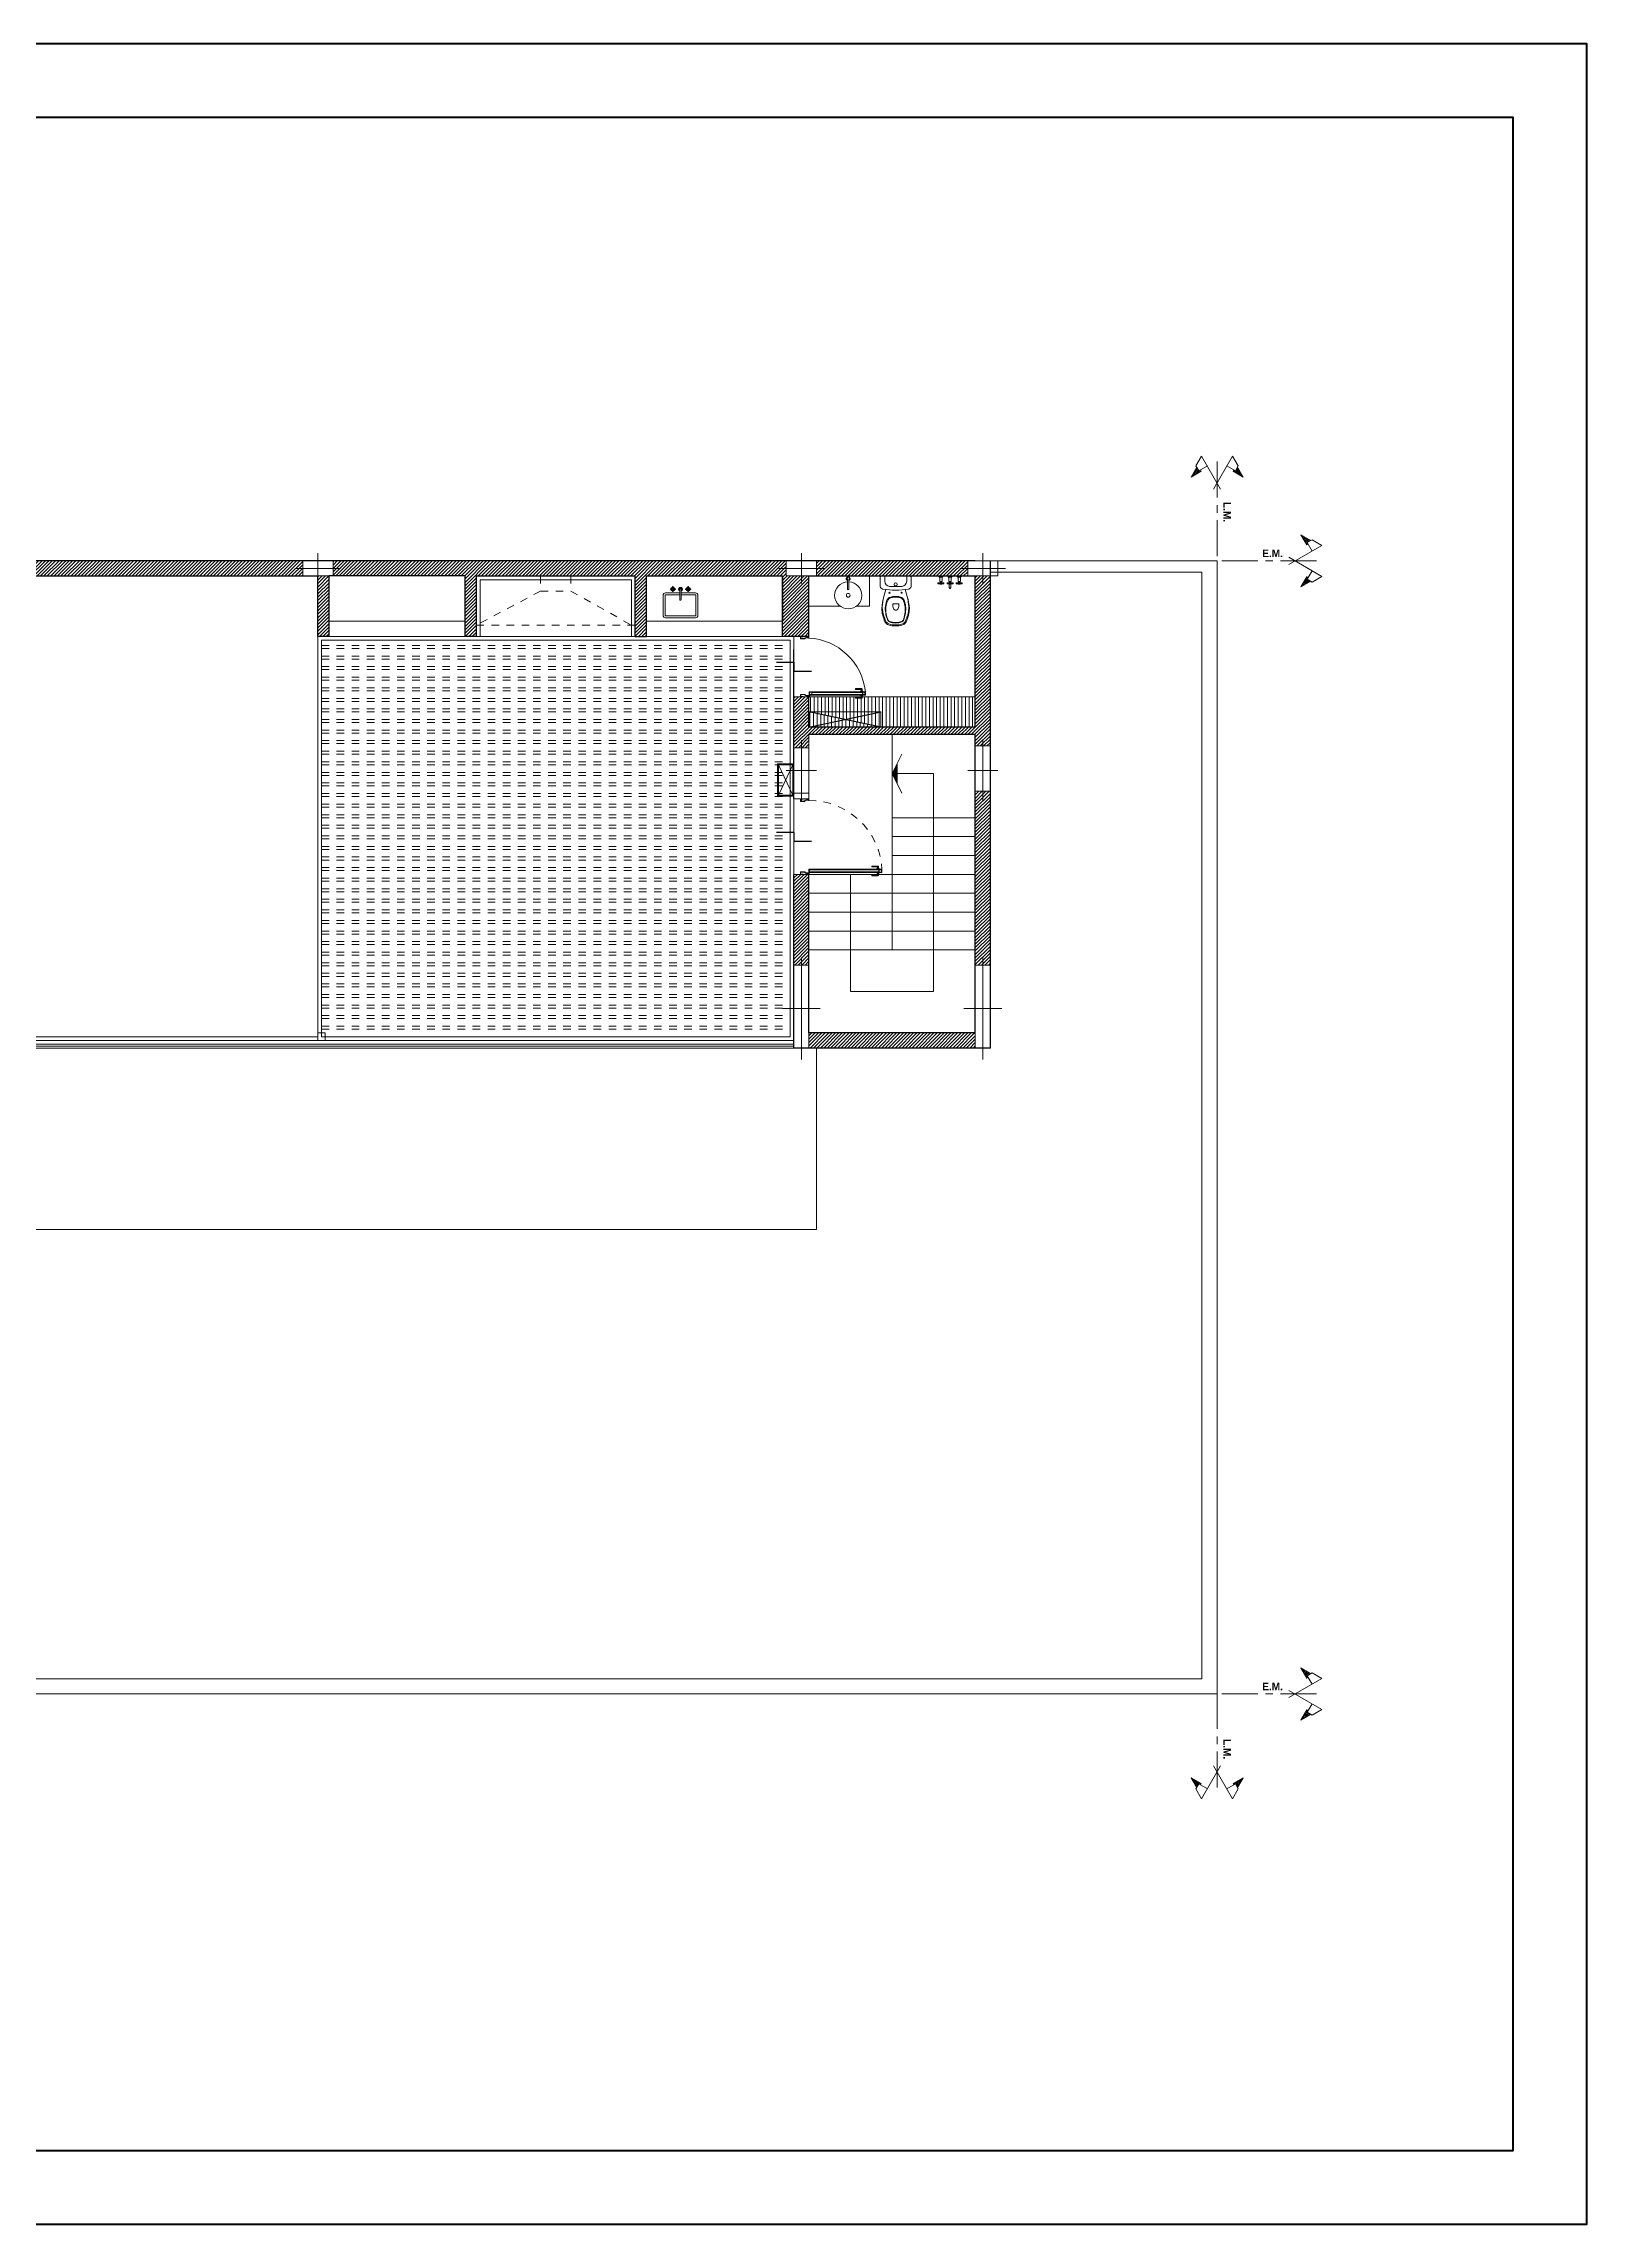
# Model space of a CAD drawing. Header units: millimetres. Extents: x 5985 to 6342, y 1020 to 1088.
# Drawn here: x 6302.36 to 6322.77, y 1055.51 to 1084.38 of the extents above; entities that cross this region are included whole.
import ezdxf

# ---------------------------------------------------------------- set-up
doc = ezdxf.new("R2010")
doc.units = ezdxf.units.MM
for name, pattern in [('CENTER', [50.8, 31.75, -6.35, 6.35, -6.35]), ('DASHED', [0.75, 0.5, -0.25]), ('JIS_02_0.7', [1.35, 0.75, -0.6])]:
    doc.linetypes.add(name, pattern=pattern)
for name, color, linetype, lineweight in [('0.25', 251, 'Continuous', 25), ('02_CIVIL_EXIST', 18, 'Continuous', 30), ('03_CIVIL EXIST A DECLARAR', 6, 'Continuous', 15), ('07_CIVIL VISTAS MEDIA', 251, 'Continuous', 5), ('08_CIVIL VISTAS FINO', 143, 'Continuous', 9), ('09_CIVIL PROYECCIONES', 230, 'Continuous', 5), ('10_CIVIL EJES', 230, 'CENTER', 15), ('12_HATCH', 254, 'Continuous', 9), ('12_TEXTOS', 150, 'Continuous', 40), ('COLUMNAS_EJES', 252, 'Continuous', 9), ('MISC MUEBLES', 143, 'Continuous', 9), ('MUROS', 131, 'Continuous', 9), ('PILAR_HORMIGON', 2, 'Continuous', 20)]:
    doc.layers.add(name, color=color, linetype=linetype, lineweight=lineweight)
doc.layers.add('Paredes', color=250, linetype='Continuous')
doc.styles.add('JDS1', font='GOTHICB.TTF')

# ---------------------------------------------------------------- blocks, each defined once
blk = doc.blocks.new('Ejes de la columna')
at = {"layer": 'COLUMNAS_EJES'}
for p, q in [((0, -0.5), (0, 0.5)), ((-0.5, 0), (0.5, 0))]:
    blk.add_line(p, q, dxfattribs=at)
blk = doc.blocks.new('PUERTA 1M')
at = {"layer": '09_CIVIL PROYECCIONES', "linetype": 'JIS_02_0.7', "ltscale": 0.1}
blk.add_arc((938.861, -15.112), 0.962, 179.4154, 266.9577, dxfattribs=at)
at = {"layer": 'MISC MUEBLES'}
for p, q in [((937.878, -14.998), (937.878, -15.029)), ((937.882, -14.998), (937.882, -15.029)), ((937.883, -14.994), (937.907, -14.994)), ((937.883, -14.997), (937.907, -14.997)), ((937.908, -15.053), (937.908, -14.998)), ((937.912, -15.054), (937.912, -14.998)), ((938.845, -15.054), (938.845, -14.998)), ((938.849, -15.053), (938.849, -14.998)), ((938.874, -14.994), (938.85, -14.994)), ((938.874, -14.997), (938.85, -14.997)), ((938.875, -14.998), (938.875, -15.029)), ((938.878, -14.998), (938.878, -15.029)), ((937.878, -15.029), (937.882, -15.029)), ((937.878, -15.073), (937.878, -15.102)), ((937.878, -15.073), (937.882, -15.073)), ((937.882, -15.073), (937.882, -15.102)), ((937.883, -15.103), (937.894, -15.103)), ((937.883, -15.107), (937.894, -15.107)), ((937.895, -15.102), (937.895, -15.059)), ((937.898, -15.102), (937.898, -15.059)), ((937.901, -15.053), (937.908, -15.053)), ((937.901, -15.057), (937.909, -15.057)), ((938.855, -15.107), (938.81, -15.107)), ((938.81, -15.107), (938.81, -16.073)), ((938.848, -15.114), (938.816, -15.114)), ((938.816, -15.114), (938.816, -16.073)), ((938.847, -15.115), (938.817, -15.115)), ((938.817, -15.115), (938.817, -15.144)), ((938.818, -16.033), (938.818, -15.115)), ((938.846, -15.115), (938.846, -16.033)), ((938.856, -15.057), (938.847, -15.057)), ((938.847, -15.144), (938.847, -15.115)), ((938.848, -15.114), (938.848, -16.073)), ((938.856, -15.053), (938.849, -15.053)), ((938.855, -15.107), (938.855, -16.073)), ((938.858, -15.102), (938.858, -15.059)), ((938.862, -15.102), (938.862, -15.059)), ((938.874, -15.103), (938.863, -15.103)), ((938.874, -15.107), (938.863, -15.107)), ((938.878, -15.029), (938.875, -15.029)), ((938.878, -15.073), (938.875, -15.073)), ((938.875, -15.073), (938.875, -15.102)), ((938.878, -15.073), (938.878, -15.102)), ((938.779, -15.941), (938.768, -15.941)), ((938.768, -15.941), (938.768, -16.021)), ((938.774, -16.026), (938.802, -16.026)), ((938.779, -16.021), (938.779, -15.941)), ((938.779, -16.016), (938.802, -16.016)), ((938.808, -16.005), (938.802, -16.005)), ((938.802, -16.005), (938.802, -16.037)), ((938.802, -16.037), (938.808, -16.037)), ((938.808, -16.037), (938.808, -16.005)), ((938.855, -16.073), (938.81, -16.073)), ((938.848, -16.066), (938.816, -16.066)), ((938.817, -16.065), (938.817, -16.036)), ((938.817, -16.036), (938.847, -16.036)), ((938.847, -16.065), (938.817, -16.065)), ((938.846, -16.033), (938.818, -16.033)), ((938.847, -16.036), (938.847, -16.065)), ((938.856, -16.037), (938.856, -16.005)), ((938.856, -16.005), (938.862, -16.005)), ((938.862, -16.037), (938.856, -16.037)), ((938.862, -16.005), (938.862, -16.037)), ((938.885, -16.016), (938.862, -16.016)), ((938.891, -16.026), (938.862, -16.026)), ((938.885, -16.021), (938.885, -15.941)), ((938.885, -15.941), (938.896, -15.941)), ((938.896, -15.941), (938.896, -16.021))]:
    blk.add_line(p, q, dxfattribs=at)
blk.add_circle((938.861, -15.112), 0.0036, dxfattribs=at)
for centre, radius, start, end in [((937.883, -14.998), 0.00448, 90, 180), ((937.883, -14.998), 0.00112, 90, 180), ((937.907, -14.998), 0.00448, 8.602, 90), ((937.907, -14.998), 0.00112, 8.602, 90), ((938.85, -14.998), 0.00448, 90, 171.398), ((938.85, -14.998), 0.00112, 90, 171.398), ((938.874, -14.998), 0.00448, 0, 90), ((938.874, -14.998), 0.00112, 0, 90), ((937.883, -15.102), 0.00448, 180, 270), ((937.883, -15.102), 0.00112, 180, 270), ((937.894, -15.102), 0.00448, 270, 0), ((937.894, -15.102), 0.00112, 270, 0), ((937.901, -15.059), 0.0056, 90, 180), ((937.901, -15.059), 0.00224, 90, 180), ((937.909, -15.054), 0.00224, 270, 8.602), ((938.847, -15.054), 0.00224, 171.398, 270), ((938.856, -15.059), 0.0056, 0, 90), ((938.856, -15.059), 0.00224, 0, 90), ((938.863, -15.102), 0.00448, 180, 270), ((938.863, -15.102), 0.00112, 180, 270), ((938.874, -15.102), 0.00112, 270, 0), ((938.874, -15.102), 0.00448, 270, 0), ((938.774, -16.021), 0.00537, 180, 0), ((938.891, -16.021), 0.00537, 180, 0)]:
    blk.add_arc(centre, radius, start, end, dxfattribs=at)
blk = doc.blocks.new('inodoro')
at = {"layer": 'MISC MUEBLES'}
for p, q in [((937.004, -74.06), (937.004, -74.187)), ((937.396, -74.045), (937.021, -74.045)), ((937.063, -74.045), (937.063, -74.112)), ((937.353, -74.045), (937.353, -74.112)), ((937.413, -74.06), (937.413, -74.187)), ((937.034, -74.217), (937.011, -74.201)), ((937.081, -74.225), (937.056, -74.315)), ((937.207, -74.413), (937.171, -74.414)), ((937.207, -74.413), (937.242, -74.414)), ((937.338, -74.224), (937.364, -74.315)), ((937.383, -74.217), (937.405, -74.201))]:
    blk.add_line(p, q, dxfattribs=at)
for points in [[(937.056, -74.315, 0.058031), (937.027, -74.474, 0.099768), (937.071, -74.652, 0.155256), (937.116, -74.692, 0.093906), (937.21, -74.705, 0.093906)], [(937.109, -74.345, 0.02892), (937.101, -74.355, 0.156998), (937.08, -74.533, 0.072829), (937.107, -74.632, 0.204333), (937.129, -74.652, 0.080392), (937.21, -74.667)], [(937.21, -74.315, 0.121524), (937.127, -74.331, 0.060693)], [(937.21, -74.324, 0.08742), (937.152, -74.331, 0.121524)], [(937.364, -74.315, -0.058031), (937.393, -74.474, -0.099768), (937.35, -74.652, -0.155256), (937.304, -74.692, -0.093906), (937.21, -74.705, -0.093906)], [(937.21, -74.315, -0.121524), (937.293, -74.331, -0.060693)], [(937.312, -74.345, -0.02892), (937.319, -74.355, -0.156998), (937.341, -74.533, -0.072829), (937.313, -74.632, -0.204333), (937.292, -74.652, -0.080392), (937.21, -74.667)], [(937.211, -74.324, -0.08742), (937.269, -74.331, -0.121524)], [(937.087, -74.653, 0.122968), (937.12, -74.679, 0.092568), (937.209, -74.692, 0.093376)], [(937.331, -74.653, -0.122968), (937.298, -74.679, -0.092568), (937.209, -74.692, -0.093376)]]:
    blk.add_lwpolyline(points, format="xyb", dxfattribs=at)
for centre, radius in [((937.208, -74.155), 0.02), ((937.13, -74.266), 0.00743), ((937.29, -74.266), 0.00743)]:
    blk.add_circle(centre, radius, dxfattribs=at)
for centre, radius, start, end in [((937.021, -74.06), 0.017, 140.4696, 180), ((937.021, -74.187), 0.017, 180, 235.4915), ((937.019, -74.062), 0.0168, 83.451, 131.9108), ((937.133, -74.112), 0.07, 180, 265.7397), ((937.208, -73.105), 1.08, 265.7397, 274.2603), ((937.283, -74.112), 0.07, 274.2603, 0), ((937.398, -74.062), 0.0168, 48.0892, 96.549), ((937.396, -74.187), 0.017, 304.5085, 0), ((937.396, -74.06), 0.017, 0, 39.5304), ((937.043, -74.203), 0.017, 235.4915, 261.4564), ((937.32, -74.46), 0.285, 170.2891, 182.7115), ((937.457, -74.451), 0.422, 183.0211, 206.071), ((937.844, -74.494), 0.809, 168.5301, 174.1535), ((937.208, -73.105), 1.127, 261.4564, 278.5436), ((937.431, -74.488), 0.35, 174.9532, 203.9732), ((937.374, -74.493), 0.293, 156.8405, 172.9203), ((937.176, -74.403), 0.0764, 108.7508, 160.6658), ((937.151, -74.381), 0.0558, 115.8294, 139.7492), ((937.171, -74.419), 0.005, 91.9734, 179.8282), ((937.357, -74.42), 0.191, 179.8282, 196.8593), ((937.185, -74.472), 0.0118, 196.8593, 200.5908), ((937.207, -74.464), 0.0346, 200.5908, 269.6445), ((937.206, -74.464), 0.0346, 270.3555, 339.4092), ((937.056, -74.42), 0.191, 343.1407, 0.1718), ((937.228, -74.472), 0.0118, 339.4092, 343.1407), ((937.242, -74.419), 0.005, 0.1718, 88.0266), ((937.244, -74.403), 0.0764, 19.3342, 71.2492), ((937.269, -74.381), 0.0558, 40.2508, 64.1706), ((936.989, -74.488), 0.35, 336.0268, 5.0468), ((937.047, -74.493), 0.293, 7.0797, 23.1595), ((936.577, -74.494), 0.809, 5.8465, 11.4699), ((937.373, -74.203), 0.017, 278.5436, 304.5085), ((937.101, -74.46), 0.285, 355.389, 9.7109), ((937.187, -74.58), 0.123, 207.5391, 216.6672), ((937.141, -74.617), 0.0321, 203.9732, 250.1669), ((937.216, -74.407), 0.255, 250.1669, 268.5519), ((937.203, -74.407), 0.255, 271.4481, 289.8331), ((937.279, -74.617), 0.0321, 289.8331, 336.0268), ((937.234, -74.58), 0.123, 323.3328, 332.4609), ((936.963, -74.451), 0.422, 333.929, 355.6986)]:
    blk.add_arc(centre, radius, start, end, dxfattribs=at)
blk = doc.blocks.new('ducha')
at = {"layer": 'MISC MUEBLES'}
for points in [[(936.523, -74.145), (936.494, -74.145), (936.494, -74.133), (936.523, -74.133)], [(936.523, -74.133), (936.523, -74.128), (936.547, -74.128), (936.547, -74.133)], [(936.547, -74.145), (936.547, -74.15), (936.523, -74.15), (936.523, -74.145)], [(936.547, -74.133), (936.575, -74.133), (936.575, -74.145), (936.547, -74.145)], [(936.644, -74.145), (936.616, -74.145), (936.616, -74.133), (936.644, -74.133)], [(936.644, -74.133), (936.644, -74.128), (936.668, -74.128), (936.668, -74.133)], [(936.668, -74.145), (936.668, -74.15), (936.644, -74.15), (936.644, -74.145)], [(936.645, -74.128), (936.645, -74.12)], [(936.645, -74.201), (936.645, -74.15)], [(936.667, -74.12), (936.667, -74.128)], [(936.667, -74.15), (936.667, -74.201)], [(936.668, -74.133), (936.696, -74.133), (936.696, -74.145), (936.668, -74.145)], [(936.765, -74.145), (936.737, -74.145), (936.737, -74.133), (936.765, -74.133)], [(936.765, -74.133), (936.765, -74.128), (936.789, -74.128), (936.789, -74.133)], [(936.789, -74.145), (936.789, -74.15), (936.765, -74.15), (936.765, -74.145)], [(936.789, -74.133), (936.817, -74.133), (936.817, -74.145), (936.789, -74.145)]]:
    blk.add_lwpolyline(points, dxfattribs=at)
for points in [[(936.566, -74.045), (936.566, -74.051), (936.503, -74.051), (936.503, -74.045)], [(936.557, -74.051), (936.557, -74.056), (936.512, -74.056), (936.512, -74.051)], [(936.55, -74.056), (936.55, -74.116), (936.52, -74.116), (936.52, -74.056)], [(936.545, -74.116), (936.545, -74.12), (936.524, -74.12), (936.524, -74.116)], [(936.542, -74.12), (936.542, -74.128), (936.527, -74.128), (936.527, -74.12)], [(936.687, -74.045), (936.687, -74.051), (936.625, -74.051), (936.625, -74.045)], [(936.679, -74.051), (936.679, -74.056), (936.633, -74.056), (936.633, -74.051)], [(936.671, -74.056), (936.671, -74.116), (936.641, -74.116), (936.641, -74.056)], [(936.667, -74.116), (936.667, -74.12), (936.645, -74.12), (936.645, -74.116)], [(936.663, -74.12), (936.663, -74.128), (936.649, -74.128), (936.649, -74.12)], [(936.808, -74.045), (936.808, -74.051), (936.746, -74.051), (936.746, -74.045)], [(936.8, -74.051), (936.8, -74.056), (936.754, -74.056), (936.754, -74.051)], [(936.792, -74.056), (936.792, -74.116), (936.762, -74.116), (936.762, -74.056)], [(936.788, -74.116), (936.788, -74.12), (936.766, -74.12), (936.766, -74.116)], [(936.784, -74.12), (936.784, -74.128), (936.77, -74.128), (936.77, -74.12)]]:
    blk.add_lwpolyline(points, close=True, dxfattribs=at)
for centre in [(936.535, -74.139), (936.656, -74.139), (936.777, -74.139)]:
    blk.add_circle(centre, 0.006, dxfattribs=at)
for centre, radius, start, end in [((936.508, -74.139), 0.0156, 337.3801, 22.6199), ((936.561, -74.139), 0.0156, 157.3801, 202.6199), ((936.629, -74.139), 0.0156, 337.3801, 22.6199), ((936.656, -74.19), 0.0109, 186.6686, 353.3314), ((936.682, -74.139), 0.0156, 157.3801, 202.6199), ((936.751, -74.139), 0.0156, 337.3801, 22.6199), ((936.803, -74.139), 0.0156, 157.3801, 202.6199), ((936.656, -74.199), 0.0109, 188.2346, 351.7654)]:
    blk.add_arc(centre, radius, start, end, dxfattribs=at)
blk = doc.blocks.new('door80')
at = {"layer": 'MISC MUEBLES'}
for p, q in [((942.348, -50.287), (942.348, -50.206)), ((942.354, -50.201), (942.383, -50.201)), ((942.359, -50.206), (942.359, -50.287)), ((942.359, -50.212), (942.383, -50.212)), ((942.383, -50.19), (942.388, -50.19)), ((942.383, -50.222), (942.383, -50.19)), ((942.388, -50.222), (942.383, -50.222)), ((942.388, -50.19), (942.388, -50.222)), ((942.435, -50.154), (942.39, -50.154)), ((942.39, -50.902), (942.39, -50.154)), ((942.397, -50.902), (942.397, -50.154)), ((942.428, -50.161), (942.397, -50.161)), ((942.427, -50.162), (942.398, -50.162)), ((942.398, -50.162), (942.398, -50.192)), ((942.398, -50.192), (942.427, -50.192)), ((942.426, -50.194), (942.399, -50.194)), ((942.399, -50.194), (942.399, -50.863)), ((942.426, -50.863), (942.426, -50.194)), ((942.427, -50.192), (942.427, -50.162)), ((942.428, -50.902), (942.428, -50.154)), ((942.435, -50.902), (942.435, -50.154)), ((942.442, -50.19), (942.437, -50.19)), ((942.437, -50.19), (942.437, -50.222)), ((942.437, -50.222), (942.442, -50.222)), ((942.442, -50.222), (942.442, -50.19)), ((942.471, -50.201), (942.442, -50.201)), ((942.466, -50.212), (942.442, -50.212)), ((942.466, -50.206), (942.466, -50.287)), ((942.476, -50.287), (942.476, -50.206)), ((942.359, -50.287), (942.348, -50.287)), ((942.466, -50.287), (942.476, -50.287)), ((941.659, -50.936), (941.659, -50.907)), ((941.659, -50.936), (941.662, -50.936)), ((941.659, -51.011), (941.659, -50.98)), ((941.659, -50.98), (941.662, -50.98)), ((941.662, -50.936), (941.662, -50.907)), ((941.662, -51.011), (941.662, -50.98)), ((941.663, -50.903), (941.674, -50.903)), ((941.663, -50.906), (941.674, -50.906)), ((941.663, -51.012), (941.687, -51.012)), ((941.663, -51.015), (941.687, -51.015)), ((941.675, -50.907), (941.675, -50.95)), ((941.679, -50.907), (941.679, -50.95)), ((941.681, -50.953), (941.69, -50.953)), ((941.681, -50.956), (941.688, -50.956)), ((941.688, -50.956), (941.688, -51.011)), ((941.692, -50.955), (941.692, -51.011)), ((942.435, -50.902), (942.39, -50.902)), ((942.428, -50.895), (942.397, -50.895)), ((942.398, -50.894), (942.398, -50.865)), ((942.398, -50.865), (942.427, -50.865)), ((942.427, -50.894), (942.398, -50.894)), ((942.399, -50.863), (942.426, -50.863)), ((942.425, -50.955), (942.425, -51.011)), ((942.427, -50.865), (942.427, -50.894)), ((942.436, -50.953), (942.428, -50.953)), ((942.429, -50.956), (942.429, -51.011)), ((942.436, -50.956), (942.429, -50.956)), ((942.454, -51.012), (942.43, -51.012)), ((942.454, -51.015), (942.43, -51.015)), ((942.439, -50.907), (942.439, -50.95)), ((942.442, -50.907), (942.442, -50.95)), ((942.454, -50.903), (942.443, -50.903)), ((942.454, -50.906), (942.443, -50.906)), ((942.455, -50.936), (942.455, -50.907)), ((942.459, -50.936), (942.455, -50.936)), ((942.455, -51.011), (942.455, -50.98)), ((942.459, -50.98), (942.455, -50.98)), ((942.459, -50.936), (942.459, -50.907)), ((942.459, -51.011), (942.459, -50.98))]:
    blk.add_line(p, q, dxfattribs=at)
blk.add_circle((942.441, -50.897), 0.0036, dxfattribs=at)
for centre, radius, start, end in [((942.48, -50.952), 0.802, 96.4267, 176.831), ((942.354, -50.206), 0.00537, 0, 180), ((942.471, -50.206), 0.00537, 0, 180), ((941.663, -50.907), 0.00448, 90, 180), ((941.663, -51.011), 0.00448, 180, 270), ((941.663, -50.907), 0.00112, 90, 180), ((941.663, -51.011), 0.00112, 180, 270), ((941.674, -50.907), 0.00448, 0, 90), ((941.674, -50.907), 0.00112, 0, 90), ((941.681, -50.95), 0.0056, 180, 270), ((941.681, -50.95), 0.00224, 180, 270), ((941.687, -51.011), 0.00112, 270, 351.398), ((941.687, -51.011), 0.00448, 270, 351.398), ((941.69, -50.955), 0.00224, 351.398, 90), ((942.428, -50.955), 0.00224, 90, 188.602), ((942.43, -51.011), 0.00448, 188.602, 270), ((942.43, -51.011), 0.00112, 188.602, 270), ((942.436, -50.95), 0.00224, 270, 0), ((942.436, -50.95), 0.0056, 270, 0), ((942.443, -50.907), 0.00448, 90, 180), ((942.443, -50.907), 0.00112, 90, 180), ((942.454, -50.907), 0.00448, 0, 90), ((942.454, -50.907), 0.00112, 0, 90), ((942.454, -51.011), 0.00112, 270, 0), ((942.454, -51.011), 0.00448, 270, 0)]:
    blk.add_arc(centre, radius, start, end, dxfattribs=at)
blk = doc.blocks.new('z')
at = {"layer": '0.25'}
for p, q in [((3164.245, 594.039), (3164.395, 594.039)), ((3164.395, 594.039), (3164.395, 594.114)), ((3164.395, 594.114), (3164.545, 594.114))]:
    blk.add_line(p, q, dxfattribs=at)

msp = doc.modelspace()

# ---------------------------------------------------------------- hatches: boundary and pattern name
at = {"layer": '03_CIVIL EXIST A DECLARAR'}
h = msp.add_hatch(color=256, dxfattribs=at)
h.dxf.hatch_style = 1
h.paths.add_polyline_path([(6313.585, 1074.718), (6313.653, 1074.853), (6313.653, 1074.718)])
h.paths.add_polyline_path([(6313.585, 1074.718), (6313.653, 1074.718), (6313.653, 1074.582)])
at = {"layer": '07_CIVIL VISTAS MEDIA', "linetype": 'ByBlock', "lineweight": 9}
h = msp.add_hatch(dxfattribs=at)
h.set_pattern_fill('LINE', color=256, scale=0.09375, angle=600, style=0)
h.set_pattern_definition([(240, (6367.421498, 656.450448), (0.0101487352, -0.005859375), [])])
h.paths.add_polyline_path([(6317.54, 1078.644), (6317.674, 1078.722), (6317.665, 1078.738), (6317.643, 1078.726), (6317.615, 1078.775)])
h = msp.add_hatch(dxfattribs=at)
h.set_pattern_fill('LINE', color=256, scale=0.09375, angle=600, style=0)
h.set_pattern_definition([(300, (6293.72808, 656.450448), (-0.0101487352, -0.005859375), [])])
h.paths.add_polyline_path([(6318.156, 1078.775), (6318.127, 1078.726), (6318.106, 1078.738), (6318.097, 1078.722), (6318.231, 1078.644)])
h = msp.add_hatch(dxfattribs=at)
h.set_pattern_fill('LINE', color=256, scale=0.09375, angle=690, style=0)
h.set_pattern_definition([(30, (6740.001534, 1053.377393), (0.005859375, -0.0101487352), [])])
h.paths.add_polyline_path([(6319.126, 1077.805), (6319.077, 1077.777), (6319.089, 1077.755), (6319.073, 1077.746), (6318.995, 1077.88)])
at = {"layer": '07_CIVIL VISTAS MEDIA'}
h = msp.add_hatch(dxfattribs=at)
h.set_pattern_fill('ANSI31', color=18, scale=0.01)
h.set_pattern_definition([(45, (5354.754253, 1214.092877), (-0.0224506403, 0.0224506403), [])])
h.paths.add_polyline_path([(6290.885, 1077.335), (6290.685, 1077.335), (6290.685, 1075.06), (6290.885, 1075.06), (6290.885, 1075.235), (6293.085, 1075.235), (6293.085, 1075.06), (6293.285, 1075.06), (6293.285, 1075.735), (6293.085, 1075.735), (6293.085, 1075.335), (6290.885, 1075.335)])
h.paths.add_polyline_path([(6290.885, 1074.46), (6290.685, 1074.46), (6290.685, 1072.185), (6290.885, 1072.185)])
h.paths.add_polyline_path([(6293.085, 1071.285), (6290.885, 1071.285), (6290.885, 1071.085), (6293.085, 1071.085)])
h.paths.add_polyline_path([(6293.285, 1073.385), (6293.085, 1073.385), (6293.085, 1072.185), (6293.285, 1072.185)])
h.paths.add_polyline_path([(6293.285, 1074.46), (6293.185, 1074.46), (6293.185, 1074.385), (6293.285, 1074.385)])
h.paths.add_polyline_path([(6293.185, 1074.46), (6293.085, 1074.46), (6293.085, 1074.385), (6293.185, 1074.385)])
h.paths.add_polyline_path([(6293.435, 1077.335), (6295.235, 1077.335), (6295.235, 1076.535), (6295.385, 1076.535), (6295.385, 1077.335), (6297.485, 1077.335), (6297.485, 1076.535), (6297.635, 1076.535), (6297.635, 1077.335), (6299.388, 1077.335), (6299.388, 1077.535), (6293.383, 1077.535), (6293.383, 1077.334), (6293.085, 1077.334), (6293.085, 1076.535), (6293.435, 1076.535)])
h.paths.add_polyline_path([(6292.983, 1077.535), (6291.085, 1077.535), (6291.085, 1077.335), (6292.983, 1077.335)])
h.paths.add_polyline_path([(6299.585, 1077.335), (6299.435, 1077.335), (6299.435, 1076.535), (6299.585, 1076.535)])
h.paths.add_polyline_path([(6305.788, 1077.535), (6299.788, 1077.535), (6299.788, 1077.335), (6305.788, 1077.335)])
h.paths.add_polyline_path([(6306.135, 1077.335), (6305.988, 1077.335), (6305.988, 1077.235), (6305.985, 1076.535), (6306.135, 1076.535)])
h.paths.add_polyline_path([(6312.185, 1077.535), (6306.188, 1077.535), (6306.188, 1077.335), (6307.935, 1077.335), (6307.935, 1076.535), (6308.085, 1076.535), (6308.085, 1077.335), (6310.185, 1077.335), (6310.185, 1076.535), (6310.335, 1076.535), (6310.335, 1077.335), (6312.135, 1077.335), (6312.135, 1076.735), (6312.135, 1076.535), (6312.485, 1076.535), (6312.485, 1077.335), (6312.185, 1077.335)])
h.paths.add_polyline_path([(6314.585, 1077.535), (6312.585, 1077.535), (6312.585, 1077.335), (6314.585, 1077.335)])
h.paths.add_polyline_path([(6314.885, 1077.335), (6314.685, 1077.335), (6314.685, 1075.335), (6313.435, 1075.335), (6312.485, 1075.335), (6312.485, 1075.535), (6312.485, 1075.735), (6312.451, 1075.735), (6312.285, 1075.735), (6312.285, 1075.06), (6312.485, 1075.06), (6312.485, 1075.235), (6314.685, 1075.235), (6314.685, 1075.085), (6314.885, 1075.085)])
h.paths.add_polyline_path([(6312.485, 1073.385), (6312.285, 1073.385), (6312.285, 1072.185), (6312.485, 1072.185)])
h.paths.add_polyline_path([(6314.885, 1074.485), (6314.685, 1074.485), (6314.685, 1072.185), (6314.885, 1072.185)])
h.paths.add_polyline_path([(6314.685, 1071.285), (6312.485, 1071.285), (6312.485, 1071.085), (6314.685, 1071.085)])
at = {"layer": '07_CIVIL VISTAS MEDIA', "linetype": 'ByBlock', "lineweight": 9}
h = msp.add_hatch(dxfattribs=at)
h.set_pattern_fill('LINE', color=256, scale=0.09375, angle=690, style=0)
h.set_pattern_definition([(330, (6740.001534, 1127.070812), (0.005859375, 0.0101487352), [])])
h.paths.add_polyline_path([(6318.995, 1077.189), (6319.073, 1077.324), (6319.089, 1077.314), (6319.077, 1077.293), (6319.126, 1077.265)])
h = msp.add_hatch(dxfattribs=at)
h.set_pattern_fill('LINE', color=256, scale=0.09375, angle=690, style=0)
h.set_pattern_definition([(30, (6740.001534, 1038.377393), (0.005859375, -0.0101487352), [])])
h.paths.add_polyline_path([(6319.126, 1062.805), (6319.077, 1062.777), (6319.089, 1062.755), (6319.073, 1062.746), (6318.995, 1062.88)])
h = msp.add_hatch(dxfattribs=at)
h.set_pattern_fill('LINE', color=256, scale=0.09375, angle=690, style=0)
h.set_pattern_definition([(330, (6740.001534, 1112.070812), (0.005859375, 0.0101487352), [])])
h.paths.add_polyline_path([(6318.995, 1062.189), (6319.073, 1062.324), (6319.089, 1062.314), (6319.077, 1062.293), (6319.126, 1062.265)])
h = msp.add_hatch(dxfattribs=at)
h.set_pattern_fill('LINE', color=256, scale=0.09375, angle=600, style=0)
h.set_pattern_definition([(240, (6367.421498, 640.418711), (0.0101487352, -0.005859375), [])])
h.paths.add_polyline_path([(6317.54, 1061.425), (6317.674, 1061.348), (6317.665, 1061.331), (6317.643, 1061.344), (6317.615, 1061.295)])
h = msp.add_hatch(dxfattribs=at)
h.set_pattern_fill('LINE', color=256, scale=0.09375, angle=600, style=0)
h.set_pattern_definition([(300, (6293.72808, 640.418711), (-0.0101487352, -0.005859375), [])])
h.paths.add_polyline_path([(6318.156, 1061.295), (6318.127, 1061.344), (6318.106, 1061.331), (6318.097, 1061.348), (6318.231, 1061.425)])
at = {"layer": '12_HATCH'}
h = msp.add_hatch(dxfattribs=at)
h.set_pattern_fill('ANSI31', color=256, scale=0.015, angle=45)
h.set_pattern_definition([(90, (5355.625627, 1172.00333), (-0.047625, 0), [])])
h.paths.add_polyline_path([(6312.485, 1075.735), (6312.485, 1075.535), (6313.435, 1075.335), (6314.685, 1075.335), (6314.685, 1075.735)])
h = msp.add_hatch(dxfattribs=at)
h.set_pattern_fill('ANSI31', color=256, scale=0.015, angle=45)
h.set_pattern_definition([(90, (5354.4731, 1172.003387), (-0.047625, 0), [])])
h.paths.add_polyline_path([(6312.485, 1075.535), (6312.96, 1075.435), (6312.485, 1075.335)])
h.paths.add_polyline_path([(6312.96, 1075.435), (6313.435, 1075.335), (6312.485, 1075.335)])

# ---------------------------------------------------------------- linework, layer by layer
at = {"layer": '02_CIVIL_EXIST', "lineweight": 40}
for points in [[(6281.947, 1084.382), (6322.771, 1084.382), (6322.771, 1055.514), (6281.947, 1055.514)], [(6284.377, 1083.41), (6321.799, 1083.41), (6321.799, 1056.486), (6284.377, 1056.486)]]:
    msp.add_lwpolyline(points, close=True, dxfattribs=at)
at = {"layer": '03_CIVIL EXIST A DECLARAR'}
for p, q in [((6305.985, 1076.535), (6305.985, 1071.185)), ((6307.935, 1076.535), (6306.135, 1076.535)), ((6310.185, 1076.535), (6308.085, 1076.535)), ((6310.335, 1076.535), (6312.135, 1076.535)), ((6306.035, 1071.235), (6306.035, 1076.485)), ((6312.235, 1076.485), (6306.035, 1076.485)), ((6312.235, 1076.485), (6312.235, 1071.235)), ((6312.068, 1074.85), (6312.068, 1074.42)), ((6312.283, 1074.85), (6312.068, 1074.85)), ((6312.083, 1074.835), (6312.083, 1074.435)), ((6312.27, 1074.835), (6312.083, 1074.835)), ((6312.27, 1074.435), (6312.27, 1074.835)), ((6313.585, 1074.718), (6313.715, 1074.977)), ((6313.653, 1074.582), (6313.653, 1074.853)), ((6313.585, 1074.718), (6313.715, 1074.458)), ((6314.135, 1074.718), (6313.585, 1074.718)), ((6314.135, 1074.718), (6314.135, 1071.835)), ((6314.135, 1071.835), (6314.135, 1074.718)), ((6312.282, 1074.42), (6312.068, 1074.42)), ((6312.27, 1074.435), (6312.083, 1074.435)), ((6313.035, 1071.835), (6313.035, 1073.385)), ((6314.135, 1071.835), (6313.035, 1071.835)), ((6305.985, 1071.235), (6299.585, 1071.235)), ((6299.585, 1071.185), (6305.985, 1071.185)), ((6312.285, 1071.184), (6305.985, 1071.185)), ((6312.235, 1071.235), (6306.035, 1071.235)), ((6312.235, 1071.235), (6306.035, 1071.235))]:
    msp.add_line(p, q, dxfattribs=at)
msp.add_lwpolyline([(6306.085, 1071.285), (6305.985, 1071.285), (6305.985, 1071.185), (6306.085, 1071.185)], close=True, dxfattribs=at)
at = {"layer": '07_CIVIL VISTAS MEDIA', "linetype": 'ByBlock', "lineweight": 9}
for p, q in [((6317.606, 1078.791), (6317.681, 1078.921)), ((6317.932, 1078.485), (6317.681, 1078.921)), ((6317.839, 1078.485), (6318.09, 1078.921)), ((6318.165, 1078.791), (6318.09, 1078.921)), ((6317.54, 1078.644), (6317.615, 1078.775)), ((6317.54, 1078.644), (6317.674, 1078.722)), ((6317.643, 1078.726), (6317.606, 1078.791)), ((6317.643, 1078.726), (6317.756, 1078.791)), ((6317.674, 1078.722), (6317.665, 1078.738)), ((6318.127, 1078.726), (6318.015, 1078.791)), ((6318.097, 1078.722), (6318.106, 1078.738)), ((6318.231, 1078.644), (6318.097, 1078.722)), ((6318.127, 1078.726), (6318.165, 1078.791)), ((6318.231, 1078.644), (6318.156, 1078.775)), ((6318.836, 1077.488), (6319.272, 1077.739)), ((6318.995, 1077.88), (6319.126, 1077.805)), ((6318.995, 1077.88), (6319.073, 1077.746)), ((6319.073, 1077.746), (6319.089, 1077.755)), ((6319.077, 1077.777), (6319.142, 1077.814)), ((6319.077, 1077.777), (6319.141, 1077.664)), ((6319.142, 1077.814), (6319.272, 1077.739)), ((6318.836, 1077.582), (6319.272, 1077.33)), ((6319.077, 1077.293), (6319.141, 1077.405)), ((6318.995, 1077.189), (6319.073, 1077.324)), ((6318.995, 1077.189), (6319.126, 1077.265)), ((6319.073, 1077.324), (6319.089, 1077.314)), ((6319.077, 1077.293), (6319.142, 1077.255)), ((6319.142, 1077.255), (6319.272, 1077.33)), ((6318.836, 1062.488), (6319.272, 1062.739)), ((6318.995, 1062.88), (6319.126, 1062.805)), ((6318.995, 1062.88), (6319.073, 1062.746)), ((6319.073, 1062.746), (6319.089, 1062.755)), ((6319.077, 1062.777), (6319.142, 1062.814)), ((6319.077, 1062.777), (6319.141, 1062.664)), ((6319.142, 1062.814), (6319.272, 1062.739)), ((6318.836, 1062.582), (6319.272, 1062.33)), ((6319.077, 1062.293), (6319.141, 1062.405)), ((6318.995, 1062.189), (6319.073, 1062.324)), ((6318.995, 1062.189), (6319.126, 1062.265)), ((6319.073, 1062.324), (6319.089, 1062.314)), ((6319.077, 1062.293), (6319.142, 1062.255)), ((6319.142, 1062.255), (6319.272, 1062.33)), ((6317.932, 1061.584), (6317.681, 1061.149)), ((6317.839, 1061.584), (6318.09, 1061.149)), ((6317.54, 1061.425), (6317.615, 1061.295)), ((6317.54, 1061.425), (6317.674, 1061.348)), ((6317.643, 1061.344), (6317.606, 1061.278)), ((6317.606, 1061.278), (6317.681, 1061.149)), ((6317.643, 1061.344), (6317.756, 1061.279)), ((6317.674, 1061.348), (6317.665, 1061.331)), ((6318.127, 1061.344), (6318.015, 1061.279)), ((6318.165, 1061.278), (6318.09, 1061.149)), ((6318.231, 1061.425), (6318.097, 1061.348)), ((6318.097, 1061.348), (6318.106, 1061.331)), ((6318.127, 1061.344), (6318.165, 1061.278)), ((6318.231, 1061.425), (6318.156, 1061.295))]:
    msp.add_line(p, q, dxfattribs=at)
at = {"layer": '07_CIVIL VISTAS MEDIA'}
for p, q in [((6317.885, 1077.535), (6314.885, 1077.535)), ((6317.685, 1077.385), (6314.885, 1077.385)), ((6317.685, 1077.385), (6317.685, 1062.735)), ((6317.885, 1077.535), (6317.885, 1062.535)), ((6313.285, 1076.935), (6313.285, 1077.335)), ((6312.485, 1076.935), (6312.898, 1076.935)), ((6313.113, 1076.935), (6313.285, 1076.935)), ((6307.935, 1076.735), (6306.135, 1076.735)), ((6310.335, 1076.735), (6312.135, 1076.735)), ((6313.585, 1075.235), (6313.585, 1072.385)), ((6313.585, 1074.135), (6314.685, 1074.135)), ((6313.585, 1073.885), (6314.685, 1073.885)), ((6313.585, 1073.635), (6314.685, 1073.635)), ((6313.585, 1073.385), (6314.685, 1073.385)), ((6313.585, 1073.135), (6314.685, 1073.135)), ((6313.585, 1072.885), (6314.685, 1072.885)), ((6313.585, 1072.635), (6314.685, 1072.635)), ((6314.685, 1072.385), (6312.485, 1072.385)), ((6293.285, 1071.085), (6312.285, 1071.085)), ((6312.585, 1068.685), (6312.585, 1071.085)), ((6312.585, 1068.685), (6312.585, 1071.085)), ((6312.585, 1068.685), (6312.585, 1071.085)), ((6312.585, 1068.685), (6292.985, 1068.685)), ((6303.4, 1062.735), (6288.035, 1062.735)), ((6317.685, 1062.735), (6303.4, 1062.735)), ((6303.4, 1062.535), (6287.838, 1062.535)), ((6317.885, 1062.535), (6303.4, 1062.535))]:
    msp.add_line(p, q, dxfattribs=at)
at = {"layer": '08_CIVIL VISTAS FINO'}
for p, q in [((6312.285, 1076.535), (6312.285, 1075.735)), ((6312.285, 1073.385), (6312.285, 1074.385)), ((6312.485, 1073.385), (6313.585, 1073.385)), ((6312.485, 1073.135), (6313.585, 1073.135)), ((6312.485, 1072.885), (6313.585, 1072.885)), ((6312.485, 1072.635), (6313.585, 1072.635)), ((6293.285, 1071.135), (6312.285, 1071.135)), ((6293.285, 1071.109), (6312.285, 1071.109))]:
    msp.add_line(p, q, dxfattribs=at)
at = {"layer": '08_CIVIL VISTAS FINO', "linetype": 'DASHED', "ltscale": 0.1}
for p, q in [((6306.035, 1076.415), (6312.235, 1076.415)), ((6306.035, 1076.375), (6312.235, 1076.375)), ((6306.035, 1076.275), (6312.235, 1076.275)), ((6306.035, 1076.235), (6312.235, 1076.235)), ((6306.035, 1076.135), (6312.235, 1076.135)), ((6306.035, 1076.095), (6312.235, 1076.095)), ((6306.035, 1075.995), (6312.235, 1075.995)), ((6306.035, 1075.955), (6312.235, 1075.955)), ((6306.035, 1075.855), (6312.235, 1075.855)), ((6306.035, 1075.815), (6312.235, 1075.815)), ((6306.035, 1075.715), (6312.235, 1075.715)), ((6306.035, 1075.675), (6312.235, 1075.675)), ((6306.035, 1075.575), (6312.235, 1075.575)), ((6306.035, 1075.535), (6312.235, 1075.535)), ((6306.035, 1075.435), (6312.235, 1075.435)), ((6306.035, 1075.395), (6312.235, 1075.395)), ((6306.035, 1075.295), (6312.235, 1075.295)), ((6306.035, 1075.255), (6312.235, 1075.255)), ((6306.035, 1075.155), (6312.235, 1075.155)), ((6306.035, 1075.115), (6312.235, 1075.115)), ((6306.035, 1075.015), (6312.235, 1075.015)), ((6306.035, 1074.975), (6312.235, 1074.975)), ((6306.035, 1074.875), (6312.235, 1074.875)), ((6306.035, 1074.835), (6312.235, 1074.835)), ((6306.035, 1074.735), (6312.235, 1074.735)), ((6306.035, 1074.695), (6312.235, 1074.695)), ((6306.035, 1074.595), (6312.235, 1074.595)), ((6306.035, 1074.555), (6312.235, 1074.555)), ((6306.035, 1074.455), (6312.235, 1074.455)), ((6306.035, 1074.415), (6312.235, 1074.415)), ((6306.035, 1074.315), (6312.235, 1074.315)), ((6306.035, 1074.275), (6312.235, 1074.275)), ((6306.035, 1074.175), (6312.235, 1074.175)), ((6306.035, 1074.135), (6312.235, 1074.135)), ((6306.035, 1074.035), (6312.235, 1074.035)), ((6306.035, 1073.995), (6312.235, 1073.995)), ((6306.035, 1073.895), (6312.235, 1073.895)), ((6306.035, 1073.855), (6312.235, 1073.855)), ((6306.035, 1073.755), (6312.235, 1073.755)), ((6306.035, 1073.715), (6312.235, 1073.715)), ((6306.035, 1073.615), (6312.235, 1073.615)), ((6306.035, 1073.575), (6312.235, 1073.575)), ((6306.035, 1073.475), (6312.235, 1073.475)), ((6306.035, 1073.435), (6312.235, 1073.435)), ((6306.035, 1073.335), (6312.235, 1073.335)), ((6306.035, 1073.295), (6312.235, 1073.295)), ((6306.035, 1073.195), (6312.235, 1073.195)), ((6306.035, 1073.155), (6312.235, 1073.155)), ((6306.035, 1073.055), (6312.235, 1073.055)), ((6306.035, 1073.015), (6312.235, 1073.015)), ((6306.035, 1072.915), (6312.235, 1072.915)), ((6306.035, 1072.875), (6312.235, 1072.875)), ((6306.035, 1072.775), (6312.235, 1072.775)), ((6306.035, 1072.735), (6312.235, 1072.735)), ((6306.035, 1072.635), (6312.235, 1072.635)), ((6306.035, 1072.595), (6312.235, 1072.595)), ((6306.035, 1072.495), (6312.235, 1072.495)), ((6306.035, 1072.455), (6312.235, 1072.455)), ((6306.035, 1072.355), (6312.235, 1072.355)), ((6306.035, 1072.315), (6312.235, 1072.315)), ((6306.035, 1072.215), (6312.235, 1072.215)), ((6306.035, 1072.175), (6312.235, 1072.175)), ((6306.035, 1072.075), (6312.235, 1072.075)), ((6306.035, 1072.035), (6312.235, 1072.035)), ((6306.035, 1071.935), (6312.235, 1071.935)), ((6306.035, 1071.895), (6312.235, 1071.895)), ((6306.035, 1071.795), (6312.235, 1071.795)), ((6306.035, 1071.755), (6312.235, 1071.755)), ((6306.035, 1071.655), (6312.235, 1071.655)), ((6306.035, 1071.615), (6312.235, 1071.615)), ((6306.035, 1071.515), (6312.235, 1071.515)), ((6306.035, 1071.475), (6312.235, 1071.475)), ((6306.035, 1071.375), (6312.235, 1071.375)), ((6306.035, 1071.335), (6312.235, 1071.335))]:
    msp.add_line(p, q, dxfattribs=at)
at = {"layer": '09_CIVIL PROYECCIONES', "linetype": 'JIS_02_0.7', "ltscale": 0.1}
for p, q in [((6308.935, 1077.135), (6308.085, 1076.685)), ((6308.935, 1077.335), (6308.935, 1077.135)), ((6308.935, 1077.135), (6309.335, 1077.135)), ((6309.335, 1077.335), (6309.335, 1077.135)), ((6309.335, 1077.135), (6310.135, 1076.685)), ((6308.085, 1076.685), (6310.185, 1076.685))]:
    msp.add_line(p, q, dxfattribs=at)
at = {"layer": '10_CIVIL EJES', "ltscale": 0.015}
for p, q in [((6317.885, 1078.849), (6317.885, 1061.209)), ((6303.4, 1077.535), (6286.377, 1077.535)), ((6319.2, 1077.535), (6303.4, 1077.535)), ((6303.4, 1062.535), (6286.538, 1062.535)), ((6319.2, 1062.535), (6303.4, 1062.535))]:
    msp.add_line(p, q, dxfattribs=at)
at = {"layer": 'MISC MUEBLES'}
for p, q in [((6308.135, 1077.285), (6308.135, 1076.535)), ((6310.135, 1077.285), (6308.135, 1077.285)), ((6310.135, 1077.285), (6310.135, 1076.535)), ((6310.776, 1077.111), (6310.588, 1077.111)), ((6310.776, 1077.084), (6310.588, 1077.084)), ((6310.676, 1077.166), (6310.651, 1077.166)), ((6310.651, 1077.166), (6310.651, 1077.156)), ((6310.651, 1077.156), (6310.676, 1077.156)), ((6310.679, 1077.17), (6310.679, 1077.195)), ((6310.679, 1077.195), (6310.689, 1077.195)), ((6310.679, 1077.153), (6310.679, 1077.128)), ((6310.679, 1077.128), (6310.689, 1077.128)), ((6310.689, 1077.195), (6310.689, 1077.17)), ((6310.689, 1077.128), (6310.689, 1077.153)), ((6310.693, 1077.166), (6310.718, 1077.166)), ((6310.718, 1077.156), (6310.693, 1077.156)), ((6310.718, 1077.166), (6310.718, 1077.156)), ((6310.776, 1077.161), (6310.776, 1077.023)), ((6310.794, 1077.161), (6310.794, 1077.023)), ((6310.983, 1077.111), (6310.794, 1077.111)), ((6310.983, 1077.084), (6310.794, 1077.084)), ((6310.878, 1077.166), (6310.853, 1077.166)), ((6310.853, 1077.166), (6310.853, 1077.156)), ((6310.853, 1077.156), (6310.878, 1077.156)), ((6310.891, 1077.195), (6310.881, 1077.195)), ((6310.881, 1077.195), (6310.881, 1077.17)), ((6310.881, 1077.128), (6310.881, 1077.153)), ((6310.891, 1077.128), (6310.881, 1077.128)), ((6310.891, 1077.17), (6310.891, 1077.195)), ((6310.891, 1077.153), (6310.891, 1077.128)), ((6310.895, 1077.166), (6310.92, 1077.166)), ((6310.92, 1077.156), (6310.895, 1077.156)), ((6310.92, 1077.166), (6310.92, 1077.156)), ((6312.996, 1077.299), (6312.996, 1077.161)), ((6313.014, 1077.299), (6313.014, 1077.161)), ((6310.555, 1076.814), (6310.555, 1077.079)), ((6310.582, 1076.814), (6310.582, 1077.079)), ((6310.983, 1076.808), (6310.588, 1076.808)), ((6310.988, 1076.814), (6310.988, 1077.079)), ((6311.015, 1076.814), (6311.015, 1077.079)), ((6310.983, 1076.781), (6310.588, 1076.781)), ((6314.685, 1075.735), (6312.485, 1075.735)), ((6312.083, 1074.435), (6312.27, 1074.835)), ((6312.27, 1074.435), (6312.083, 1074.835))]:
    msp.add_line(p, q, dxfattribs=at)
for centre, radius in [((6310.684, 1077.161), 0.01), ((6310.886, 1077.161), 0.01), ((6313.005, 1077.079), 0.025)]:
    msp.add_circle(centre, radius, dxfattribs=at)
for centre, radius, start, end in [((6310.588, 1077.079), 0.0324, 90, 180), ((6310.588, 1077.079), 0.00541, 90, 180), ((6310.684, 1077.161), 0.026, 101.0875, 168.9125), ((6310.684, 1077.161), 0.026, 191.0875, 258.9125), ((6310.684, 1077.161), 0.019, 105.2575, 164.7425), ((6310.684, 1077.161), 0.019, 195.2575, 254.7425), ((6310.684, 1077.161), 0.0125, 113.5782, 156.4218), ((6310.684, 1077.161), 0.0125, 203.5782, 246.4218), ((6310.684, 1077.161), 0.026, 11.0875, 78.9125), ((6310.684, 1077.161), 0.019, 15.2575, 74.7425), ((6310.684, 1077.161), 0.0125, 23.5782, 66.4218), ((6310.684, 1077.161), 0.0125, 293.5782, 336.4218), ((6310.684, 1077.161), 0.019, 285.2575, 344.7425), ((6310.684, 1077.161), 0.026, 281.0875, 348.9125), ((6310.785, 1077.161), 0.026, 290.2522, 249.7478), ((6310.785, 1077.161), 0.019, 298.2737, 241.7263), ((6310.785, 1077.161), 0.009, 0, 180), ((6310.886, 1077.161), 0.026, 101.0875, 168.9125), ((6310.886, 1077.161), 0.026, 191.0875, 258.9125), ((6310.886, 1077.161), 0.019, 105.2575, 164.7425), ((6310.886, 1077.161), 0.019, 195.2575, 254.7425), ((6310.886, 1077.161), 0.0125, 113.5782, 156.4218), ((6310.886, 1077.161), 0.0125, 203.5782, 246.4218), ((6310.886, 1077.161), 0.026, 11.0875, 78.9125), ((6310.886, 1077.161), 0.019, 15.2575, 74.7425), ((6310.886, 1077.161), 0.0125, 23.5782, 66.4218), ((6310.886, 1077.161), 0.0125, 293.5782, 336.4218), ((6310.886, 1077.161), 0.019, 285.2575, 344.7425), ((6310.886, 1077.161), 0.026, 281.0875, 348.9125), ((6310.983, 1077.079), 0.0324, 0, 90), ((6310.983, 1077.079), 0.00541, 0, 90), ((6313.005, 1077.079), 0.18, 92.866, 87.134), ((6312.985, 1077.299), 0.009, 0, 180), ((6313.005, 1077.299), 0.026, 290.2522, 249.7478), ((6313.005, 1077.299), 0.019, 298.2737, 241.7263), ((6313.005, 1077.161), 0.009, 180, 0), ((6310.588, 1076.814), 0.0324, 180, 270), ((6310.588, 1076.814), 0.00541, 180, 270), ((6310.785, 1077.023), 0.009, 180, 0), ((6310.983, 1076.814), 0.0324, 270, 0), ((6310.983, 1076.814), 0.00541, 270, 0)]:
    msp.add_arc(centre, radius, start, end, dxfattribs=at)
at = {"layer": 'MUROS', "color": 18}
for p, q in [((6312.485, 1075.735), (6312.285, 1075.735)), ((6312.485, 1074.385), (6312.485, 1075.235)), ((6312.485, 1074.385), (6312.285, 1074.385)), ((6312.485, 1073.385), (6312.285, 1073.385))]:
    msp.add_line(p, q, dxfattribs=at)
msp.add_lwpolyline([(6313.435, 1075.535), (6312.485, 1075.535), (6312.485, 1075.335), (6313.435, 1075.335)], close=True, dxfattribs=at)
at = {"layer": 'Paredes', "color": 18}
for p, q in [((6314.685, 1077.535), (6290.683, 1077.535)), ((6314.685, 1077.535), (6290.683, 1077.535)), ((6314.885, 1071.085), (6314.885, 1077.535)), ((6299.585, 1077.335), (6305.985, 1077.335)), ((6305.985, 1076.535), (6305.985, 1077.335)), ((6306.135, 1076.535), (6306.135, 1077.335)), ((6307.935, 1077.335), (6306.135, 1077.335)), ((6307.935, 1076.535), (6307.935, 1077.335)), ((6308.085, 1077.335), (6310.185, 1077.335)), ((6308.085, 1076.535), (6308.085, 1077.335)), ((6310.185, 1076.535), (6310.185, 1077.335)), ((6310.335, 1077.335), (6312.135, 1077.335)), ((6310.335, 1076.535), (6310.335, 1077.335)), ((6312.135, 1076.535), (6312.135, 1077.335)), ((6312.135, 1077.335), (6312.135, 1076.735)), ((6312.485, 1077.335), (6314.685, 1077.335)), ((6312.485, 1076.535), (6312.485, 1077.335)), ((6314.685, 1075.335), (6314.685, 1077.335)), ((6306.135, 1076.535), (6305.985, 1076.535)), ((6308.085, 1076.535), (6307.935, 1076.535)), ((6310.185, 1076.535), (6310.335, 1076.535)), ((6312.485, 1076.535), (6312.135, 1076.535)), ((6312.285, 1074.385), (6312.285, 1076.361)), ((6312.485, 1075.335), (6312.485, 1075.735)), ((6312.485, 1075.335), (6313.435, 1075.535)), ((6313.435, 1075.335), (6312.485, 1075.535)), ((6314.685, 1075.335), (6312.485, 1075.335)), ((6314.685, 1075.235), (6312.485, 1075.235)), ((6314.685, 1071.285), (6314.685, 1075.235)), ((6312.285, 1071.085), (6312.285, 1073.385)), ((6312.485, 1071.285), (6312.485, 1073.385)), ((6314.885, 1071.085), (6312.285, 1071.085)), ((6314.685, 1071.285), (6312.485, 1071.285))]:
    msp.add_line(p, q, dxfattribs=at)
at = {"layer": 'PILAR_HORMIGON'}
for points in [[(6306.188, 1077.535), (6305.788, 1077.535), (6305.788, 1077.335), (6306.188, 1077.335), (6306.188, 1077.535)], [(6312.585, 1077.535), (6312.185, 1077.535), (6312.185, 1077.335), (6312.585, 1077.335), (6312.585, 1077.535)], [(6314.985, 1077.535), (6314.585, 1077.535), (6314.585, 1077.335), (6314.985, 1077.335), (6314.985, 1077.535)], [(6312.285, 1075.06), (6312.485, 1075.06), (6312.485, 1074.46), (6312.285, 1074.46), (6312.285, 1075.06)], [(6314.885, 1075.085), (6314.685, 1075.085), (6314.685, 1074.485), (6314.885, 1074.485), (6314.885, 1075.085)], [(6312.485, 1072.185), (6312.285, 1072.185), (6312.285, 1071.086), (6312.485, 1071.086), (6312.485, 1072.185)], [(6314.885, 1072.185), (6314.685, 1072.185), (6314.685, 1071.086), (6314.885, 1071.086), (6314.885, 1072.185)]]:
    msp.add_lwpolyline(points, close=True, dxfattribs=at)

# ---------------------------------------------------------------- block references
at = {"layer": '0.25', "xscale": -1.546121044934337, "yscale": 1.546121044934337, "zscale": 1.546121044934337, "rotation": 180}
for p in [(1419.748, 1994.648), (1419.748, 1992.398)]:
    msp.add_blockref('z', p, dxfattribs=at)
at = {"layer": '09_CIVIL PROYECCIONES', "linetype": 'JIS_02_0.7', "ltscale": 0.1, "rotation": 270}
msp.add_blockref('door80', (6363.388, 2018.193), dxfattribs=at)
at = {"layer": '09_CIVIL PROYECCIONES', "linetype": 'JIS_02_0.7', "ltscale": 0.1, "xscale": -1, "rotation": 90}
msp.add_blockref('PUERTA 1M', (6297.378, 2012.263), dxfattribs=at)
at = {"layer": 'COLUMNAS_EJES', "rotation": 180}
for p, xscale, yscale in [((6305.988, 1077.435), -0.6, 0.4), ((6312.385, 1077.435), -0.6, 0.4), ((6314.785, 1077.435), -0.6, 0.4), ((6312.385, 1074.76), 0.4, 0.8), ((6314.785, 1074.76), -0.4, 0.8), ((6312.385, 1071.61), -0.5, 1.35), ((6314.785, 1071.61), -0.5, 1.35)]:
    msp.add_blockref('Ejes de la columna', p, dxfattribs=dict(at, xscale=xscale, yscale=yscale))
at = {"layer": 'MUROS', "color": 18, "xscale": -1}
for name, p in [('inodoro', (7250.841, 1151.379)), ('ducha', (7251.008, 1151.377))]:
    msp.add_blockref(name, p, dxfattribs=at)

# ---------------------------------------------------------------- texts
at = {"layer": '12_TEXTOS', "color": 150, "char_height": 0.1, "width": 0.32371, "attachment_point": 7, "rotation": 270, "style": 'JDS1'}
for insert in [(6317.969, 1078.315), (6317.969, 1061.939)]:
    msp.add_mtext('L.M.', dxfattribs=dict(at, insert=insert))
at = {"layer": '12_TEXTOS', "color": 150, "char_height": 0.1, "width": 0.32371, "attachment_point": 7, "style": 'JDS1'}
for insert in [(6318.449, 1077.584), (6318.449, 1062.584)]:
    msp.add_mtext('{\\W0.877602; }E.M.', dxfattribs=dict(at, insert=insert))

doc.saveas('drawing.dxf')
